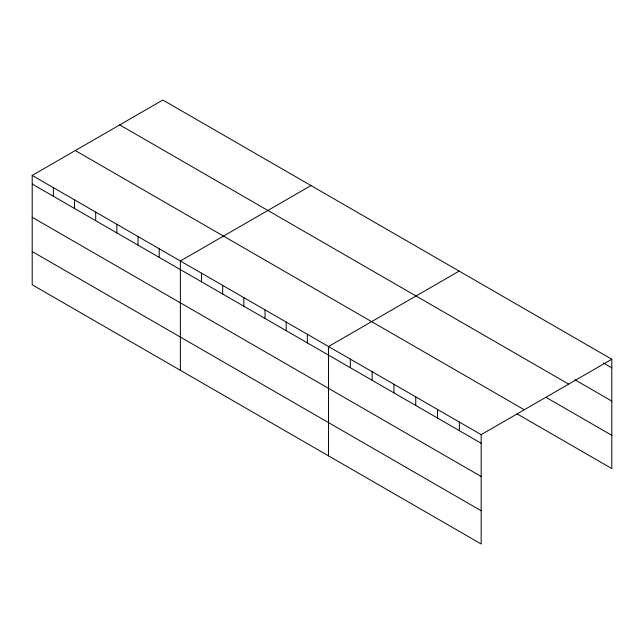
<?xml version="1.0" encoding="UTF-8"?>
<svg xmlns="http://www.w3.org/2000/svg" width="644" height="644" viewBox="0 0 644 644"><rect width="100%" height="100%" fill="white"/><g stroke="black" fill="none" stroke-linecap="round" stroke-linejoin="round"><path stroke-width="0.97" d="M481.173 476.496L481.173 434.652L32.2 175.434L32.2 284.769L481.173 543.979L481.173 476.496L32.2 217.278M517.019 413.842L611.8 468.566L611.8 359.231L162.827 100.021L32.2 175.434M310.988 185.561L180.36 260.981L180.36 370.308M459.148 271.1L328.521 346.52L328.521 455.847M481.173 434.652L611.8 359.231M603.412 362.991L611.8 367.837M574.899 379.767L611.8 401.075M119.72 124.912L568.692 384.122M546.378 397.549L611.8 435.32M75.308 150.551L524.28 409.761M32.2 184.039L481.173 443.249M32.2 251.53L481.173 510.74M459.365 422.061L459.365 430.659M437.558 409.471L437.558 418.069M415.75 396.881L415.75 405.478M393.943 384.291L393.943 392.888M372.135 371.701L372.135 380.298M350.328 359.111L350.328 367.708M307.357 334.3L307.357 342.898M286.194 322.081L286.194 330.678M265.022 309.861L265.022 318.458M243.859 297.641L243.859 306.238M222.695 285.421L222.695 294.018M201.524 273.201L201.524 281.798M159.197 248.761L159.197 257.358M138.033 236.541L138.033 245.139M116.862 224.321L116.862 232.919M95.698 212.101L95.698 220.699M74.535 199.882L74.535 208.479M53.363 187.654L53.363 196.259"/></g></svg>
